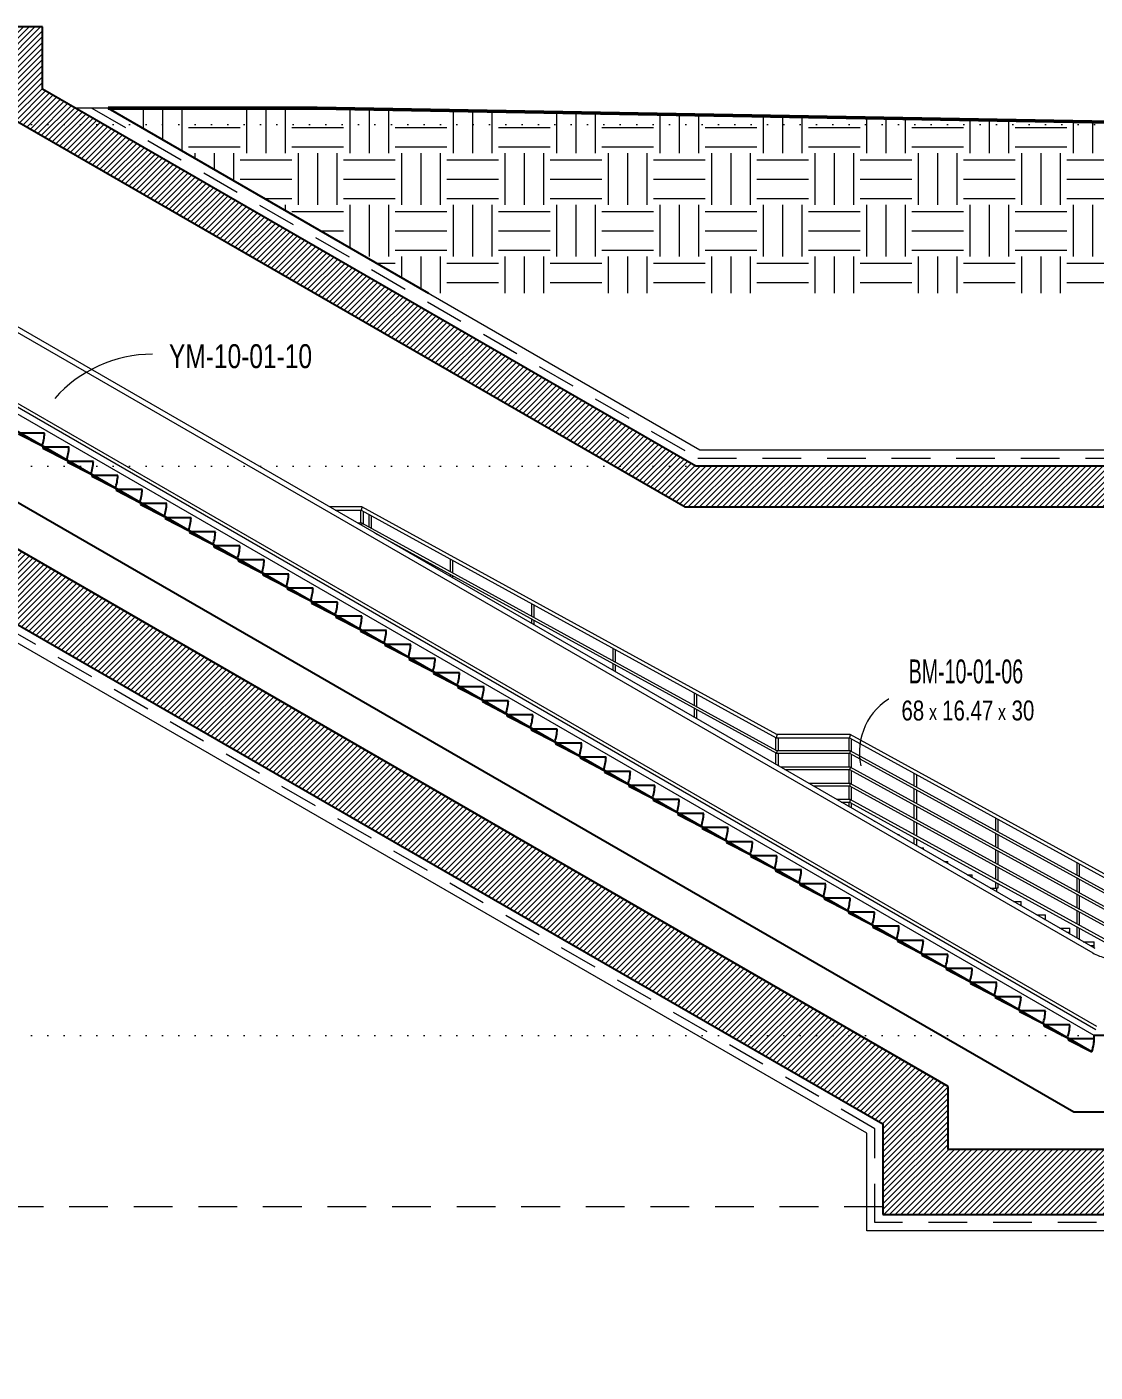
# Model space of a CAD drawing. Header units: centimetres. Extents: x -9500 to 10637, y -7231 to 13725.
# Drawn here: x -4012 to -2699, y 11916 to 13570 of the extents above; entities that cross this region are included whole.
import ezdxf

# ---------------------------------------------------------------- set-up
doc = ezdxf.new("R2010")
doc.units = ezdxf.units.CM
doc.header["$LTSCALE"] = 200
doc.linetypes.add('Dot 1mm', pattern=[0.1, 0, -0.1])
doc.linetypes.add('Overhead', pattern=[0.396875, 0.238125, -0.15875])
for name, color, linetype, lineweight in [('A-DETL', 90, 'Continuous', 9), ('A-DETL-GENF', 92, 'Continuous', 9), ('A-DETL-MEDM', 33, 'Continuous', 25), ('A-DETL-THIN', 151, 'Continuous', 9), ('A-DETL-WIDE', 214, 'Continuous', 50), ('A-FLOR-HRAL', 11, 'Continuous', 9), ('A-FLOR-LEVL', 51, 'Continuous', 9), ('A-FLOR-OVHD', 1, 'Overhead', 9), ('A-GENM', 13, 'Continuous', 9), ('G-ANNO-TEXT', 231, 'Continuous', 9), ('S-STRS', 31, 'Continuous', 9), ('S-STRS-IDEN', 31, 'Continuous', 9)]:
    doc.layers.add(name, color=color, linetype=linetype, lineweight=lineweight)
doc.styles.add('Swis721 LtCn BT_2', font='swisscl.ttf', dxfattribs={"height": 24.49923})
doc.styles.add('Swis721 LtCn BT_3', font='swisscl.ttf', dxfattribs={"width": 0.8, "height": 29.399076})
doc.styles.add('Swis721 LtCn BT_5', font='swisscl.ttf', dxfattribs={"height": 29.399076})
doc.styles.add('Swis721 LtCn BT_6', font='swisscl.ttf', dxfattribs={"height": 19.599384})

# ---------------------------------------------------------------- blocks, each defined once
blk = doc.blocks.new('Generic Models 4 - Generic Models 4-1441373-G1-1')
at = {"layer": 'A-GENM', "linetype": 'Overhead'}
blk.add_line((-6754.3, 12119.4), (-8135.1, 12119.4), dxfattribs=at)
blk.add_ellipse((-6315.1, 11753.7), major_axis=(0, 365.8), ratio=0.104528, start_param=5.172941, end_param=6.057246, dxfattribs=at)
blk = doc.blocks.new('A-YURUYEN MERDIVEN - 1120-1870033-G1-1')
at = {"layer": 'A-GENM'}
for p, q in [((-8381.5, 13519.9), (-6496.6, 12431.6)), ((-6493.6, 12436.8), (-8378.5, 13525.1)), ((-6494.6, 12330), (-8435.3, 13450.5)), ((-6492.7, 12337), (-8432.5, 13457)), ((-6491.6, 12341.2), (-8431.4, 13461.2))]:
    blk.add_line(p, q, dxfattribs=at)
at = {"layer": 'A-GENM', "lineweight": 25}
for p, q in [((-6497.6, 12310), (-8438.5, 13430.8)), ((-8459.7, 13356), (-6519.8, 12236)), ((-7784.6, 13070.6), (-7816.6, 13070.6)), ((-7816.6, 13069.6), (-7787.6, 13054.8)), ((-7754.6, 13053.2), (-7786.6, 13053.2)), ((-7786.6, 13053.2), (-7786.6, 13052.3)), ((-7786.6, 13052.3), (-7757.6, 13037.5)), ((-7724.6, 13035.9), (-7756.6, 13035.9)), ((-7756.6, 13035.9), (-7756.6, 13034.9)), ((-7756.6, 13034.9), (-7727.6, 13020.2)), ((-7694.6, 13018.6), (-7726.6, 13018.6)), ((-7726.6, 13018.6), (-7726.6, 13017.6)), ((-7726.6, 13017.6), (-7697.6, 13002.8)), ((-7664.6, 13001.3), (-7696.6, 13001.3)), ((-7696.6, 13001.3), (-7696.6, 13000.3)), ((-7696.6, 13000.3), (-7667.6, 12985.5)), ((-7634.6, 12983.9), (-7666.6, 12983.9)), ((-7666.6, 12983.9), (-7666.6, 12983)), ((-7666.6, 12983), (-7637.6, 12968.2)), ((-7604.6, 12966.6), (-7636.6, 12966.6)), ((-7636.6, 12966.6), (-7636.6, 12965.7)), ((-7636.6, 12965.7), (-7607.6, 12950.9)), ((-7574.6, 12949.3), (-7606.6, 12949.3)), ((-7606.6, 12949.3), (-7606.6, 12948.3)), ((-7606.6, 12948.3), (-7577.6, 12933.6)), ((-7544.6, 12932), (-7576.6, 12932)), ((-7576.6, 12932), (-7576.6, 12931)), ((-7544.6, 12932), (-7576.6, 12932)), ((-7576.6, 12932), (-7576.6, 12931)), ((-7576.6, 12931), (-7547.6, 12916.2)), ((-7576.6, 12931), (-7547.6, 12916.2)), ((-7514.6, 12914.7), (-7546.6, 12914.7)), ((-7546.6, 12914.7), (-7546.6, 12913.7)), ((-7514.6, 12914.7), (-7546.6, 12914.7)), ((-7546.6, 12914.7), (-7546.6, 12913.7)), ((-7546.6, 12913.7), (-7517.6, 12898.9)), ((-7546.6, 12913.7), (-7517.6, 12898.9)), ((-7484.6, 12897.3), (-7516.6, 12897.3)), ((-7516.6, 12897.3), (-7516.6, 12896.4)), ((-7484.6, 12897.3), (-7516.6, 12897.3)), ((-7516.6, 12897.3), (-7516.6, 12896.4)), ((-7516.6, 12896.4), (-7487.6, 12881.6)), ((-7516.6, 12896.4), (-7487.6, 12881.6)), ((-7454.6, 12880), (-7486.6, 12880)), ((-7486.6, 12880), (-7486.6, 12879.1)), ((-7454.6, 12880), (-7486.6, 12880)), ((-7486.6, 12880), (-7486.6, 12879.1)), ((-7486.6, 12879.1), (-7457.6, 12864.3)), ((-7486.6, 12879.1), (-7457.6, 12864.3)), ((-7424.6, 12862.7), (-7456.6, 12862.7)), ((-7456.6, 12862.7), (-7456.6, 12861.7)), ((-7424.6, 12862.7), (-7456.6, 12862.7)), ((-7456.6, 12862.7), (-7456.6, 12861.7)), ((-7456.6, 12861.7), (-7427.6, 12847)), ((-7456.6, 12861.7), (-7427.6, 12847)), ((-7394.6, 12845.4), (-7426.6, 12845.4)), ((-7426.6, 12845.4), (-7426.6, 12844.4)), ((-7394.6, 12845.4), (-7426.6, 12845.4)), ((-7426.6, 12845.4), (-7426.6, 12844.4)), ((-7426.6, 12844.4), (-7397.6, 12829.6)), ((-7426.6, 12844.4), (-7397.6, 12829.6)), ((-7364.6, 12828.1), (-7396.6, 12828.1)), ((-7396.6, 12828.1), (-7396.6, 12827.1)), ((-7396.6, 12827.1), (-7367.6, 12812.3)), ((-7334.6, 12810.7), (-7366.6, 12810.7)), ((-7366.6, 12810.7), (-7366.6, 12809.8)), ((-7366.6, 12809.8), (-7337.6, 12795)), ((-7304.6, 12793.4), (-7336.6, 12793.4)), ((-7336.6, 12793.4), (-7336.6, 12792.4)), ((-7336.6, 12792.4), (-7307.6, 12777.7)), ((-7274.6, 12776.1), (-7306.6, 12776.1)), ((-7306.6, 12776.1), (-7306.6, 12775.1)), ((-7306.6, 12775.1), (-7277.6, 12760.3)), ((-7244.6, 12758.8), (-7276.6, 12758.8)), ((-7276.6, 12758.8), (-7276.6, 12757.8)), ((-7276.6, 12757.8), (-7247.6, 12743)), ((-7214.6, 12741.5), (-7246.6, 12741.5)), ((-7246.6, 12741.5), (-7246.6, 12740.5)), ((-7246.6, 12740.5), (-7217.6, 12725.7)), ((-7184.6, 12724.1), (-7216.6, 12724.1)), ((-7216.6, 12724.1), (-7216.6, 12723.2)), ((-7216.6, 12723.2), (-7187.6, 12708.4)), ((-7154.6, 12706.8), (-7186.6, 12706.8)), ((-7186.6, 12706.8), (-7186.6, 12705.8)), ((-7186.6, 12705.8), (-7157.6, 12691.1)), ((-7124.6, 12689.5), (-7156.6, 12689.5)), ((-7156.6, 12689.5), (-7156.6, 12688.5)), ((-7156.6, 12688.5), (-7127.6, 12673.7)), ((-7094.6, 12672.2), (-7126.6, 12672.2)), ((-7126.6, 12672.2), (-7126.6, 12671.2)), ((-7126.6, 12671.2), (-7097.6, 12656.4)), ((-7064.6, 12654.8), (-7096.6, 12654.8)), ((-7096.6, 12654.8), (-7096.6, 12653.9)), ((-7096.6, 12653.9), (-7067.6, 12639.1)), ((-7034.6, 12637.5), (-7066.6, 12637.5)), ((-7066.6, 12637.5), (-7066.6, 12636.6)), ((-7066.6, 12636.6), (-7037.6, 12621.8)), ((-7004.6, 12620.2), (-7036.6, 12620.2)), ((-7036.6, 12620.2), (-7036.6, 12619.2)), ((-7036.6, 12619.2), (-7007.6, 12604.5)), ((-6974.6, 12602.9), (-7006.6, 12602.9)), ((-7006.6, 12602.9), (-7006.6, 12601.9)), ((-7006.6, 12601.9), (-6977.6, 12587.1)), ((-6944.6, 12585.6), (-6976.6, 12585.6)), ((-6976.6, 12585.6), (-6976.6, 12584.6)), ((-6976.6, 12584.6), (-6947.6, 12569.8)), ((-6914.6, 12568.2), (-6946.6, 12568.2)), ((-6946.6, 12568.2), (-6946.6, 12567.3)), ((-6946.6, 12567.3), (-6917.6, 12552.5)), ((-6884.6, 12550.9), (-6916.6, 12550.9)), ((-6916.6, 12550.9), (-6916.6, 12550)), ((-6916.6, 12550), (-6887.6, 12535.2)), ((-6854.6, 12533.6), (-6886.6, 12533.6)), ((-6886.6, 12533.6), (-6886.6, 12532.6)), ((-6886.6, 12532.6), (-6857.6, 12517.9)), ((-6824.6, 12516.3), (-6856.6, 12516.3)), ((-6856.6, 12516.3), (-6856.6, 12515.3)), ((-6856.6, 12515.3), (-6827.6, 12500.5)), ((-6794.6, 12499), (-6826.6, 12499)), ((-6826.6, 12499), (-6826.6, 12498)), ((-6826.6, 12498), (-6797.6, 12483.2)), ((-6764.6, 12481.6), (-6796.6, 12481.6)), ((-6796.6, 12481.6), (-6796.6, 12480.7)), ((-6796.6, 12480.7), (-6767.6, 12465.9)), ((-6734.6, 12464.3), (-6766.6, 12464.3)), ((-6766.6, 12464.3), (-6766.6, 12463.3)), ((-6766.6, 12463.3), (-6737.6, 12448.6)), ((-6704.6, 12447), (-6736.6, 12447)), ((-6736.6, 12447), (-6736.6, 12446)), ((-6736.6, 12446), (-6707.6, 12431.2)), ((-6674.6, 12429.7), (-6706.6, 12429.7)), ((-6706.6, 12429.7), (-6706.6, 12428.7)), ((-6706.6, 12428.7), (-6677.6, 12413.9)), ((-6644.6, 12412.4), (-6676.6, 12412.4)), ((-6676.6, 12412.4), (-6676.6, 12411.4)), ((-6676.6, 12411.4), (-6647.6, 12396.6)), ((-6614.6, 12395), (-6646.6, 12395)), ((-6646.6, 12395), (-6646.6, 12394.1)), ((-6646.6, 12394.1), (-6617.6, 12379.3)), ((-6584.6, 12377.7), (-6616.6, 12377.7)), ((-6616.6, 12377.7), (-6616.6, 12376.7)), ((-6616.6, 12376.7), (-6587.6, 12362)), ((-6554.6, 12360.4), (-6586.6, 12360.4)), ((-6586.6, 12360.4), (-6586.6, 12359.4)), ((-6586.6, 12359.4), (-6557.6, 12344.6)), ((-6524.6, 12343.1), (-6556.6, 12343.1)), ((-6556.6, 12343.1), (-6556.6, 12342.1)), ((-6556.6, 12342.1), (-6527.6, 12327.3)), ((-6494.6, 12325.8), (-6526.6, 12325.8)), ((-6526.6, 12325.8), (-6526.6, 12324.8)), ((-6526.6, 12324.8), (-6497.6, 12310)), ((-6233.6, 12330), (-6494.6, 12330)), ((-6519.8, 12236), (-6233.6, 12236))]:
    blk.add_line(p, q, dxfattribs=at)
at = {"layer": 'A-GENM', "flags": 128}
blk.add_lwpolyline([(-6496.6, 12431.6), (-6494.6, 12430.5), (-6492.6, 12429.5), (-6490.5, 12428.6), (-6488.4, 12427.7), (-6486.2, 12427), (-6484.1, 12426.3), (-6481.9, 12425.7), (-6479.6, 12425.2), (-6477.4, 12424.8), (-6475.1, 12424.4), (-6472.9, 12424.2), (-6470.6, 12424.1), (-6468.3, 12424), (-6468.1, 12424)], dxfattribs=at)
at = {"layer": 'A-GENM', "lineweight": 25}
for centre, end in [((-7844.6, 13073.6), 357.1125), ((-7814.6, 13056.3), 357.1125), ((-7784.6, 13038.9), 357.1125), ((-7754.6, 13021.6), 357.1125), ((-7724.6, 13004.3), 357.1125), ((-7694.6, 12987), 357.1125), ((-7664.6, 12969.7), 357.1125), ((-7634.6, 12952.3), 357.1125), ((-7604.6, 12935), 357.1125), ((-7604.6, 12935), 357.1125), ((-7574.6, 12917.7), 357.1125), ((-7574.6, 12917.7), 357.1125), ((-7544.6, 12900.4), 357.1125), ((-7544.6, 12900.4), 357.1125), ((-7514.6, 12883), 357.1125), ((-7514.6, 12883), 357.1125), ((-7484.6, 12865.7), 357.1125), ((-7484.6, 12865.7), 357.1125), ((-7454.6, 12848.4), 357.1125), ((-7454.6, 12848.4), 357.1125), ((-7424.6, 12831.1), 357.1125), ((-7394.6, 12813.8), 357.1125), ((-7364.6, 12796.4), 357.1125), ((-7334.6, 12779.1), 357.1125), ((-7304.6, 12761.8), 357.1125), ((-7274.6, 12744.5), 357.1125), ((-7244.6, 12727.2), 357.1125), ((-7214.6, 12709.8), 357.1125), ((-7184.6, 12692.5), 357.1125), ((-7154.6, 12675.2), 357.1125), ((-7124.6, 12657.9), 357.1125), ((-7094.6, 12640.6), 357.1125), ((-7064.6, 12623.2), 357.1125), ((-7034.6, 12605.9), 357.1125), ((-7004.6, 12588.6), 357.1125), ((-6974.6, 12571.3), 357.1125), ((-6944.6, 12553.9), 357.1125), ((-6914.6, 12536.6), 357.1125), ((-6884.6, 12519.3), 357.1125), ((-6854.6, 12502), 357.1125), ((-6824.6, 12484.7), 357.1125), ((-6794.6, 12467.3), 357.1125), ((-6764.6, 12450), 357.1125), ((-6734.6, 12432.7), 357.1125), ((-6704.6, 12415.4), 357.1125), ((-6674.6, 12398.1), 357.1125), ((-6644.6, 12380.7), 357.1125), ((-6614.6, 12363.4), 357.1125), ((-6584.6, 12346.1), 357.1125), ((-6554.6, 12328.8), 1.1717), ((-6554.6, 12328.8), 357.1125)]:
    blk.add_arc(centre, 60, 341.7668, end, dxfattribs=at)
blk = doc.blocks.new('Railing - 25mm 2-1871817-G1-1')
at = {"layer": 'A-FLOR-HRAL'}
for p, q in [((-6317.1, 12427.6), (-6317.1, 12433.3)), ((-6317, 12433.3), (-6317, 12433.3)), ((-6314.6, 12431.9), (-6314.6, 12426.7))]:
    blk.add_line(p, q, dxfattribs=at)
blk = doc.blocks.new('Railing - 25mm 2-1871821-G1-1')
at = {"layer": 'A-FLOR-HRAL'}
for p, q in [((-6795.8, 12680), (-6795.8, 12696)), ((-6793.3, 12694.8), (-6793.3, 12679.3)), ((-6795.8, 12660), (-6795.8, 12677)), ((-6793.3, 12675.9), (-6793.3, 12659.3)), ((-6795.8, 12640), (-6795.8, 12657)), ((-6793.3, 12655.9), (-6793.3, 12639.3)), ((-6795.8, 12620), (-6795.8, 12637)), ((-6793.3, 12635.9), (-6793.3, 12619.4)), ((-6795.8, 12611.3), (-6795.8, 12617)), ((-6793.3, 12610), (-6793.5, 12610)), ((-6793.3, 12615.9), (-6793.3, 12610))]:
    blk.add_line(p, q, dxfattribs=at)
blk = doc.blocks.new('Railing - 25mm 2-265523-G1-1')
at = {"layer": 'A-FLOR-HRAL'}
for p, q in [((-6885.8, 12680.7), (-6885.8, 12696)), ((-6885.8, 12696), (-6885.6, 12696)), ((-6883.3, 12696), (-6883.3, 12680)), ((-6885.8, 12663.3), (-6885.8, 12677.3)), ((-6883.3, 12677), (-6883.3, 12661.8))]:
    blk.add_line(p, q, dxfattribs=at)
blk = doc.blocks.new('Railing - 25mm 2-V1-G1-1')
at = {"layer": 'A-FLOR-HRAL'}
for p, q in [((-7395.8, 12960), (-7395.8, 12976)), ((-7393.3, 12974.8), (-7393.3, 12959.3))]:
    blk.add_line(p, q, dxfattribs=at)
blk = doc.blocks.new('Railing - 25mm 2-1871823-G1-1')
at = {"layer": 'A-FLOR-HRAL'}
for p, q in [((-6415.8, 12472), (-6415.8, 12487.5)), ((-6415.8, 12487.5), (-6415.8, 12487.5)), ((-6413.3, 12486.1), (-6413.3, 12470.7)), ((-6415.8, 12452), (-6415.8, 12468.6)), ((-6413.3, 12467.3), (-6413.3, 12450.7)), ((-6415.8, 12432), (-6415.8, 12448.6)), ((-6413.3, 12447.3), (-6413.3, 12430.7))]:
    blk.add_line(p, q, dxfattribs=at)
blk = doc.blocks.new('Railing - 25mm 2-1871825-G1-1')
at = {"layer": 'A-FLOR-HRAL'}
for p, q in [((-6515.8, 12527), (-6515.8, 12542.4)), ((-6515.8, 12542.4), (-6515.8, 12542.4)), ((-6513.3, 12541), (-6513.3, 12525.6)), ((-6515.8, 12507), (-6515.8, 12523.5)), ((-6513.3, 12522.2), (-6513.3, 12505.6)), ((-6515.8, 12487), (-6515.8, 12503.5)), ((-6513.3, 12502.2), (-6513.3, 12485.6)), ((-6515.8, 12467), (-6515.8, 12483.5)), ((-6513.3, 12482.2), (-6513.3, 12465.6)), ((-6515.8, 12449.6), (-6515.8, 12463.5)), ((-6513.3, 12462.2), (-6513.3, 12448.2))]:
    blk.add_line(p, q, dxfattribs=at)
blk = doc.blocks.new('Railing - 25mm 2-V2-G1-1')
at = {"layer": 'A-FLOR-HRAL'}
for p, q in [((-6615.8, 12581.9), (-6615.8, 12597.3)), ((-6615.8, 12597.3), (-6615.8, 12597.3)), ((-6613.3, 12595.9), (-6613.3, 12580.5)), ((-6615.8, 12561.9), (-6615.8, 12578.5)), ((-6613.3, 12577.1), (-6613.3, 12560.5)), ((-6615.8, 12541.9), (-6615.8, 12558.5)), ((-6613.3, 12557.1), (-6613.3, 12540.5)), ((-6615.8, 12521.9), (-6615.8, 12538.5)), ((-6613.3, 12537.1), (-6613.3, 12520.5)), ((-6615.8, 12511.2), (-6615.8, 12518.5)), ((-6613.3, 12511.2), (-6614.6, 12511.2)), ((-6613.3, 12517.1), (-6613.3, 12511.2))]:
    blk.add_line(p, q, dxfattribs=at)
blk = doc.blocks.new('Railing - 25mm 2-V3-G1-1')
at = {"layer": 'A-FLOR-HRAL'}
for p, q in [((-6715.8, 12636.8), (-6715.8, 12652.2)), ((-6715.8, 12652.2), (-6715.8, 12652.2)), ((-6713.3, 12650.8), (-6713.3, 12635.4)), ((-6715.8, 12616.8), (-6715.8, 12633.4)), ((-6713.3, 12632), (-6713.3, 12615.4)), ((-6715.8, 12596.8), (-6715.8, 12613.4)), ((-6713.3, 12612), (-6713.3, 12595.4)), ((-6715.8, 12576.8), (-6715.8, 12593.4)), ((-6713.3, 12592), (-6713.3, 12575.4)), ((-6715.8, 12565.1), (-6715.8, 12573.4)), ((-6713.3, 12572), (-6713.3, 12563.7))]:
    blk.add_line(p, q, dxfattribs=at)
blk = doc.blocks.new('Railing - 25mm 2-V4-G1-1')
at = {"layer": 'A-FLOR-HRAL'}
for p, q in [((-6985.8, 12735.6), (-6985.8, 12751)), ((-6985.8, 12751), (-6985.8, 12751)), ((-6983.3, 12749.7), (-6983.3, 12734.2)), ((-6985.8, 12721), (-6985.8, 12732.2)), ((-6983.3, 12730.8), (-6983.3, 12719.5))]:
    blk.add_line(p, q, dxfattribs=at)
blk = doc.blocks.new('Railing - 25mm 2-V5-G1-1')
at = {"layer": 'A-FLOR-HRAL'}
for p, q in [((-7085.8, 12790.5), (-7085.8, 12805.9)), ((-7085.8, 12805.9), (-7085.8, 12805.9)), ((-7083.3, 12804.6), (-7083.3, 12789.1)), ((-7085.8, 12778.7), (-7085.8, 12787.1)), ((-7083.3, 12785.7), (-7083.3, 12777.3))]:
    blk.add_line(p, q, dxfattribs=at)
blk = doc.blocks.new('Railing - 25mm 2-V6-G1-1')
at = {"layer": 'A-FLOR-HRAL'}
for p, q in [((-7185.8, 12845.4), (-7185.8, 12860.8)), ((-7185.8, 12860.8), (-7185.8, 12860.8)), ((-7183.3, 12859.5), (-7183.3, 12844)), ((-7185.8, 12836.5), (-7185.8, 12842)), ((-7183.3, 12840.6), (-7183.3, 12835))]:
    blk.add_line(p, q, dxfattribs=at)
blk = doc.blocks.new('Railing - 25mm 2-V7-G1-1')
at = {"layer": 'A-FLOR-HRAL'}
for p, q in [((-7285.8, 12900.3), (-7285.8, 12915.7)), ((-7285.8, 12915.7), (-7285.8, 12915.7)), ((-7283.3, 12914.4), (-7283.3, 12898.9)), ((-7285.8, 12894.2), (-7285.8, 12896.9)), ((-7283.3, 12895.5), (-7283.3, 12892.8))]:
    blk.add_line(p, q, dxfattribs=at)
blk = doc.blocks.new('Railing - 25mm 2-V8-G1-1')
at = {"layer": 'A-FLOR-HRAL'}
for p, q in [((-7385.8, 12955.2), (-7385.8, 12970.6)), ((-7385.8, 12970.6), (-7385.8, 12970.6)), ((-7383.3, 12969.3), (-7383.3, 12953.8))]:
    blk.add_line(p, q, dxfattribs=at)
blk = doc.blocks.new('Railing - Railing-1685293-G1-1')
at = {"layer": 'A-FLOR-HRAL'}
for p, q in [((-7394.6, 12980), (-7434.4, 12980)), ((-7427.4, 12976), (-7395.6, 12976)), ((-7395.6, 12976), (-6885.6, 12696)), ((-6884.6, 12700), (-7394.6, 12980)), ((-7394.6, 12960), (-7399.7, 12960)), ((-6884.6, 12680), (-7394.6, 12960)), ((-7379.3, 12948.2), (-6885.3, 12677)), ((-6885.6, 12696), (-6795.6, 12696)), ((-6794.6, 12700), (-6884.6, 12700)), ((-6795.6, 12696), (-6314.6, 12431.9)), ((-6314.6, 12436.5), (-6794.6, 12700)), ((-6885.3, 12677), (-6795.3, 12677)), ((-6794.6, 12680), (-6884.6, 12680)), ((-6795.3, 12677), (-6345.4, 12430)), ((-6339.2, 12430), (-6794.6, 12680)), ((-6794.6, 12660), (-6880.1, 12660)), ((-6874.9, 12657), (-6795.3, 12657)), ((-6795.3, 12657), (-6381.9, 12430)), ((-6375.6, 12430), (-6794.6, 12660)), ((-6794.6, 12640), (-6845.5, 12640)), ((-6840.3, 12637), (-6795.3, 12637)), ((-6795.3, 12637), (-6418.3, 12430)), ((-6412.1, 12430), (-6794.6, 12640)), ((-6794.6, 12620), (-6810.9, 12620)), ((-6448.5, 12430), (-6794.6, 12620)), ((-6805.7, 12617), (-6795.3, 12617)), ((-6795.3, 12617), (-6454.7, 12430))]:
    blk.add_line(p, q, dxfattribs=at)
at = {"layer": 'A-FLOR-HRAL', "flags": 128}
for points in [[(-6314.6, 12436.5), (-6314.6, 12436.4), (-6314.6, 12436.2), (-6314.6, 12435.8), (-6314.6, 12435.3), (-6314.6, 12434.8), (-6314.6, 12434.2)], [(-6314.6, 12434.2), (-6314.6, 12433.6), (-6314.6, 12433), (-6314.6, 12432.6), (-6314.6, 12432.2), (-6314.6, 12432), (-6314.6, 12431.9)]]:
    blk.add_lwpolyline(points, dxfattribs=at)
at = {"layer": 'A-FLOR-HRAL'}
for points, knots in [([(-7395.1, 12978), (-7395.1, 12977.8), (-7395.2, 12977.5), (-7395.3, 12977), (-7395.4, 12976.6), (-7395.5, 12976.1), (-7395.6, 12976), (-7395.6, 12976)], [0, 0, 0, 0, 0.0833333, 0.1666667, 0.25, 0.3333333, 0.5, 0.5, 0.5, 0.5]), ([(-7394.6, 12980), (-7394.6, 12980), (-7394.6, 12979.9), (-7394.7, 12979.4), (-7394.8, 12979), (-7394.9, 12978.5), (-7395, 12978.2), (-7395.1, 12978)], [0.5, 0.5, 0.5, 0.5, 0.6666667, 0.75, 0.8333333, 0.9166667, 1, 1, 1, 1]), ([(-7394.6, 12960), (-7394.6, 12960), (-7394.6, 12959.9), (-7394.7, 12959.6), (-7394.7, 12959.3), (-7394.8, 12958.9), (-7394.9, 12958.6), (-7394.9, 12958.5)], [0.5, 0.5, 0.5, 0.5, 0.6666667, 0.75, 0.8333333, 0.9166667, 1, 1, 1, 1]), ([(-6885.1, 12698), (-6885.1, 12697.8), (-6885.2, 12697.5), (-6885.3, 12697), (-6885.4, 12696.6), (-6885.5, 12696.1), (-6885.6, 12696), (-6885.6, 12696)], [0, 0, 0, 0, 0.0833333, 0.1666667, 0.25, 0.3333333, 0.5, 0.5, 0.5, 0.5]), ([(-6884.6, 12700), (-6884.6, 12700), (-6884.6, 12699.9), (-6884.7, 12699.4), (-6884.8, 12699), (-6884.9, 12698.5), (-6885, 12698.2), (-6885.1, 12698)], [0.5, 0.5, 0.5, 0.5, 0.6666667, 0.75, 0.8333333, 0.9166667, 1, 1, 1, 1]), ([(-6795.1, 12698), (-6795.1, 12697.8), (-6795.2, 12697.5), (-6795.3, 12697), (-6795.4, 12696.6), (-6795.5, 12696.1), (-6795.6, 12696), (-6795.6, 12696)], [0, 0, 0, 0, 0.0833333, 0.1666667, 0.25, 0.3333333, 0.5, 0.5, 0.5, 0.5]), ([(-6794.6, 12700), (-6794.6, 12700), (-6794.6, 12699.9), (-6794.7, 12699.4), (-6794.8, 12699), (-6794.9, 12698.5), (-6795, 12698.2), (-6795.1, 12698)], [0.5, 0.5, 0.5, 0.5, 0.6666667, 0.75, 0.8333333, 0.9166667, 1, 1, 1, 1]), ([(-6884.9, 12678.5), (-6885, 12678.4), (-6885, 12678.1), (-6885.1, 12677.7), (-6885.2, 12677.4), (-6885.3, 12677.1), (-6885.3, 12677), (-6885.3, 12677)], [0, 0, 0, 0, 0.0833333, 0.1666667, 0.25, 0.3333333, 0.5, 0.5, 0.5, 0.5]), ([(-6884.6, 12680), (-6884.6, 12680), (-6884.6, 12679.9), (-6884.7, 12679.6), (-6884.7, 12679.3), (-6884.8, 12678.9), (-6884.9, 12678.6), (-6884.9, 12678.5)], [0.5, 0.5, 0.5, 0.5, 0.6666667, 0.75, 0.8333333, 0.9166667, 1, 1, 1, 1]), ([(-6794.9, 12678.5), (-6795, 12678.4), (-6795, 12678.1), (-6795.1, 12677.7), (-6795.2, 12677.4), (-6795.3, 12677.1), (-6795.3, 12677), (-6795.3, 12677)], [0, 0, 0, 0, 0.0833333, 0.1666667, 0.25, 0.3333333, 0.5, 0.5, 0.5, 0.5]), ([(-6794.6, 12680), (-6794.6, 12680), (-6794.6, 12679.9), (-6794.7, 12679.6), (-6794.7, 12679.3), (-6794.8, 12678.9), (-6794.9, 12678.6), (-6794.9, 12678.5)], [0.5, 0.5, 0.5, 0.5, 0.6666667, 0.75, 0.8333333, 0.9166667, 1, 1, 1, 1]), ([(-6794.9, 12658.5), (-6795, 12658.4), (-6795, 12658.1), (-6795.1, 12657.7), (-6795.2, 12657.4), (-6795.3, 12657.1), (-6795.3, 12657), (-6795.3, 12657)], [0, 0, 0, 0, 0.0833333, 0.1666667, 0.25, 0.3333333, 0.5, 0.5, 0.5, 0.5]), ([(-6794.6, 12660), (-6794.6, 12660), (-6794.6, 12659.9), (-6794.7, 12659.6), (-6794.7, 12659.3), (-6794.8, 12658.9), (-6794.9, 12658.6), (-6794.9, 12658.5)], [0.5, 0.5, 0.5, 0.5, 0.6666667, 0.75, 0.8333333, 0.9166667, 1, 1, 1, 1]), ([(-6794.9, 12638.5), (-6795, 12638.4), (-6795, 12638.1), (-6795.1, 12637.7), (-6795.2, 12637.4), (-6795.3, 12637.1), (-6795.3, 12637), (-6795.3, 12637)], [0, 0, 0, 0, 0.0833333, 0.1666667, 0.25, 0.3333333, 0.5, 0.5, 0.5, 0.5]), ([(-6794.6, 12640), (-6794.6, 12640), (-6794.6, 12639.9), (-6794.7, 12639.6), (-6794.7, 12639.3), (-6794.8, 12638.9), (-6794.9, 12638.6), (-6794.9, 12638.5)], [0.5, 0.5, 0.5, 0.5, 0.6666667, 0.75, 0.8333333, 0.9166667, 1, 1, 1, 1]), ([(-6794.9, 12618.5), (-6795, 12618.4), (-6795, 12618.1), (-6795.1, 12617.7), (-6795.2, 12617.4), (-6795.3, 12617.1), (-6795.3, 12617), (-6795.3, 12617)], [0, 0, 0, 0, 0.0833333, 0.1666667, 0.25, 0.3333333, 0.5, 0.5, 0.5, 0.5]), ([(-6794.6, 12620), (-6794.6, 12620), (-6794.6, 12619.9), (-6794.7, 12619.6), (-6794.7, 12619.3), (-6794.8, 12618.9), (-6794.9, 12618.6), (-6794.9, 12618.5)], [0.5, 0.5, 0.5, 0.5, 0.6666667, 0.75, 0.8333333, 0.9166667, 1, 1, 1, 1])]:
    blk.add_open_spline(points, degree=3, knots=knots, dxfattribs=at)
blk.add_open_spline([(-7394.9, 12958.5), (-7395, 12958.4), (-7395, 12958.1), (-7395.1, 12957.7), (-7395.2, 12957.5), (-7395.2, 12957.4)], degree=3, dxfattribs=at)
for name in ['Railing - 25mm 2-V1-G1-1', 'Railing - 25mm 2-V8-G1-1', 'Railing - 25mm 2-V7-G1-1', 'Railing - 25mm 2-V6-G1-1', 'Railing - 25mm 2-V5-G1-1', 'Railing - 25mm 2-V4-G1-1', 'Railing - 25mm 2-265523-G1-1', 'Railing - 25mm 2-1871821-G1-1', 'Railing - 25mm 2-V3-G1-1', 'Railing - 25mm 2-V2-G1-1', 'Railing - 25mm 2-1871825-G1-1', 'Railing - 25mm 2-1871823-G1-1', 'Railing - 25mm 2-1871817-G1-1']:
    blk.add_blockref(name, (0, 0))
blk = doc.blocks.new('Generic Models 1 - Generic Models 11-1853669-G1-1')
at = {"layer": 'A-GENM'}
h = blk.add_hatch(dxfattribs=at)
h.set_pattern_fill('FP_4', color=256, style=0, pattern_type=2)
h.set_pattern_definition([(45, (-6480.134, 12152.5), (-3.535534, 3.535534), [])])
h.paths.add_polyline_path([(-6275, 12110), (-6174.3, 12110), (-6174.3, 12190), (-6674.3, 12190), (-6674.3, 12267.5), (-8410.7, 13270), (-8729.5, 13270), (-8729.5, 13435), (-8779.5, 13435), (-8779.5, 13190), (-8432.2, 13190), (-6754.3, 12221.3), (-6754.3, 12110), (-6324.7, 12110)], flags=0)
h.paths.add_polyline_path([(-6673.1, 12979.8), (-6174.3, 12979.8), (-6174.3, 13030), (-6984.5, 13030), (-7787.3, 13493.5), (-7787.3, 13570), (-7837.3, 13570), (-7837.3, 13464.6), (-6997.5, 12979.8)], flags=0)
at = {"layer": 'A-GENM', "lineweight": 25}
for p, q in [((-7787.3, 13570), (-7837.3, 13570)), ((-7787.3, 13493.5), (-7787.3, 13570)), ((-6984.5, 13030), (-7787.3, 13493.5)), ((-7837.3, 13464.6), (-6997.5, 12979.8)), ((-6674.3, 12267.5), (-8410.7, 13270)), ((-8432.2, 13190), (-6754.3, 12221.3)), ((-6174.3, 13030), (-6984.5, 13030)), ((-6997.5, 12979.8), (-6174.3, 12979.8)), ((-6674.3, 12190), (-6674.3, 12267.5)), ((-6754.3, 12221.3), (-6754.3, 12110)), ((-6194.4, 12190), (-6674.3, 12190)), ((-6754.3, 12110), (-6174.3, 12110))]:
    blk.add_line(p, q, dxfattribs=at)
blk = doc.blocks.new('NRCN_stair Tag_3mm_ - Stair Tag-1717967-G1-1')
at = {"layer": 'S-STRS-IDEN', "char_height": 19.599, "width": 11.28, "attachment_point": 2, "line_spacing_factor": 0.971848, "style": 'Swis721 LtCn BT_6', "bg_fill": 3, "box_fill_scale": 1.25, "bg_fill_color": 0, "bg_fill_transparency": 0}
for insert in [(-6692.8, 12737.4), (-6608.1, 12737.4)]:
    blk.add_mtext('\\fSwis721 LtCn BT|b0|i0|c162|p34|;x', dxfattribs=dict(at, insert=insert))
at = {"layer": 'S-STRS-IDEN', "insert": (-6582.3, 12741.9), "char_height": 24.5, "width": 37.2, "attachment_point": 2, "line_spacing_factor": 0.971848, "style": 'Swis721 LtCn BT_2', "bg_fill": 3, "box_fill_scale": 1.25, "bg_fill_color": 0, "bg_fill_transparency": 0}
blk.add_mtext('30', dxfattribs=at)

msp = doc.modelspace()

# ---------------------------------------------------------------- hatches: boundary and pattern name
at = {"layer": 'A-DETL-GENF'}
h = msp.add_hatch(dxfattribs=at)
h.set_pattern_fill('FP_6', style=0, pattern_type=2)
h.set_pattern_definition([(0, (-6480.134, 12152.5), (63.5, 63.5), [63.5, -63.5]), (0, (-6480.134, 12176.31), (63.5, 63.5), [63.5, -63.5]), (0, (-6480.134, 12200.125), (63.5, 63.5), [63.5, -63.5]), (90, (-6472.2, 12208.06), (-63.5, 63.5), [63.5, -63.5]), (90, (-6448.384, 12208.06), (-63.5, 63.5), [63.5, -63.5]), (90, (-6424.57, 12208.06), (-63.5, 63.5), [63.5, -63.5])])
h.paths.add_polyline_path([(-2085.2, 13242.6), (-2085.2, 13442.6), (-3655, 13470), (-3912, 13470), (-3518.2, 13242.6), (-2878.5, 13242.6)], flags=0)
h.paths.add_polyline_path([(-5005, 13285), (-5005, 13415), (-5178, 13415), (-5178, 13450), (-5267.2, 13450), (-5267.2, 13285)], flags=0)

# ---------------------------------------------------------------- linework, layer by layer
at = {"layer": 'A-DETL'}
for p, q in [((-3912, 13470), (-3952.1, 13470)), ((-3912, 13470), (-3184.6, 13050)), ((-2979.7, 12209.8), (-4643, 13170)), ((-3184.6, 13050), (-2082.6, 13050)), ((-2979.7, 12090), (-2979.7, 12209.8)), ((-2389.9, 12090), (-2979.7, 12090))]:
    msp.add_line(p, q, dxfattribs=at)
at = {"layer": 'A-DETL-MEDM'}
msp.add_line((-3912, 13470), (-3518.2, 13242.6), dxfattribs=at)
at = {"layer": 'A-DETL-THIN'}
msp.add_arc((-2911.2, 12678.1), 77.5, 117.6729, 192.3271, dxfattribs=at)
at = {"layer": 'A-DETL-WIDE'}
for p, q in [((-3655, 13470), (-3912, 13470)), ((-2085.2, 13442.6), (-3655, 13470))]:
    msp.add_line(p, q, dxfattribs=at)
at = {"layer": 'A-FLOR-LEVL', "linetype": 'Dot 1mm'}
for p, q in [((-5352.8, 13450), (-1483.2, 13450)), ((-5352.8, 13030), (-1483.2, 13030)), ((-5352.8, 12330), (-1483.2, 12330))]:
    msp.add_line(p, q, dxfattribs=at)
at = {"layer": 'A-FLOR-OVHD'}
for p, q in [((-3932, 13470), (-3187.2, 13040)), ((-2969.7, 12215.5), (-4640.3, 13180)), ((-3187.2, 13040), (-2082.6, 13040)), ((-2969.7, 12100), (-2969.7, 12215.5)), ((-2379.9, 12100), (-2969.7, 12100))]:
    msp.add_line(p, q, dxfattribs=at)
at = {"layer": 'G-ANNO-TEXT', "color": 7}
msp.add_arc((-3857.5, 13008), 159.6, 90, 138.7132, dxfattribs=at)
at = {"layer": 'S-STRS'}
for p, q in [((-2970.5, 12593.5), (-2970, 12593.5)), ((-2970, 12593.3), (-2970, 12593.5)), ((-2941.9, 12577.1), (-2940, 12577.1)), ((-2940, 12575.9), (-2940, 12577.1)), ((-2913.4, 12560.6), (-2910, 12560.6)), ((-2910, 12558.6), (-2910, 12560.6)), ((-2884.9, 12544.1), (-2880, 12544.1)), ((-2880, 12541.3), (-2880, 12544.1)), ((-2856.4, 12527.6), (-2850, 12527.6)), ((-2850, 12524), (-2850, 12527.6)), ((-2827.8, 12511.2), (-2820, 12511.2)), ((-2820, 12506.7), (-2820, 12511.2)), ((-2799.3, 12494.7), (-2790, 12494.7)), ((-2790, 12489.7), (-2790.6, 12489.7)), ((-2790, 12489.7), (-2790.6, 12489.7)), ((-2790, 12489.7), (-2790, 12494.7)), ((-2790, 12489.3), (-2790, 12489.7)), ((-2770.8, 12478.2), (-2760, 12478.2)), ((-2760, 12473.2), (-2762.1, 12473.2)), ((-2760, 12473.2), (-2762.1, 12473.2)), ((-2760, 12473.2), (-2760, 12478.2)), ((-2760, 12472), (-2760, 12473.2)), ((-2742.2, 12461.8), (-2730, 12461.8)), ((-2730, 12456.8), (-2733.6, 12456.8)), ((-2730, 12456.8), (-2733.6, 12456.8)), ((-2730, 12456.8), (-2730, 12461.8)), ((-2730, 12454.7), (-2730, 12456.8)), ((-2713.7, 12445.3), (-2700, 12445.3)), ((-2700, 12440.3), (-2705, 12440.3)), ((-2700, 12440.3), (-2705, 12440.3)), ((-2700, 12440.3), (-2700, 12445.3)), ((-2700, 12437.4), (-2700, 12440.3))]:
    msp.add_line(p, q, dxfattribs=at)

# ---------------------------------------------------------------- block references
at = {"layer": 'A-FLOR-HRAL'}
msp.add_blockref('Railing - Railing-1685293-G1-1', (3794.6, 0), dxfattribs=at)
at = {"layer": 'A-GENM'}
for name in ['Generic Models 1 - Generic Models 11-1853669-G1-1', 'A-YURUYEN MERDIVEN - 1120-1870033-G1-1']:
    msp.add_blockref(name, (3794.6, 0), dxfattribs=at)
at = {"layer": 'A-GENM', "linetype": 'Overhead'}
msp.add_blockref('Generic Models 4 - Generic Models 4-1441373-G1-1', (3794.6, 0), dxfattribs=at)

# ---------------------------------------------------------------- texts
at = {"layer": 'G-ANNO-TEXT', "color": 7, "insert": (-3837.2, 13179.9), "char_height": 29.399, "width": 239.04, "attachment_point": 1, "line_spacing_factor": 0.971848, "style": 'Swis721 LtCn BT_5'}
msp.add_mtext('YM-10-01-10', dxfattribs=at)
at = {"layer": 'S-STRS-IDEN', "insert": (-2857.8, 12792.3), "char_height": 29.399, "width": 190.44, "attachment_point": 2, "line_spacing_factor": 0.971848, "style": 'Swis721 LtCn BT_3'}
msp.add_mtext('BM-10-01-06', dxfattribs=at)

# ---------------------------------------------------------------- next in the draw order: block references
at = {"layer": 'S-STRS-IDEN'}
msp.add_blockref('NRCN_stair Tag_3mm_ - Stair Tag-1717967-G1-1', (3794.6, 0), dxfattribs=at)

# ---------------------------------------------------------------- next in the draw order: texts
at = {"layer": 'S-STRS-IDEN', "insert": (-2909.1, 12741.8), "char_height": 24.5, "width": 37.2, "attachment_point": 3, "line_spacing_factor": 0.971848, "style": 'Swis721 LtCn BT_2', "bg_fill": 3, "box_fill_scale": 1.25, "bg_fill_color": 0, "bg_fill_transparency": 0}
msp.add_mtext('68', dxfattribs=at)

# ---------------------------------------------------------------- next in the draw order: texts
at = {"layer": 'S-STRS-IDEN', "insert": (-2855.6, 12741.8), "char_height": 24.5, "width": 83.7, "attachment_point": 2, "line_spacing_factor": 0.971848, "style": 'Swis721 LtCn BT_2', "bg_fill": 3, "box_fill_scale": 1.25, "bg_fill_color": 0, "bg_fill_transparency": 0}
msp.add_mtext('16.47', dxfattribs=at)

doc.saveas('drawing.dxf')
